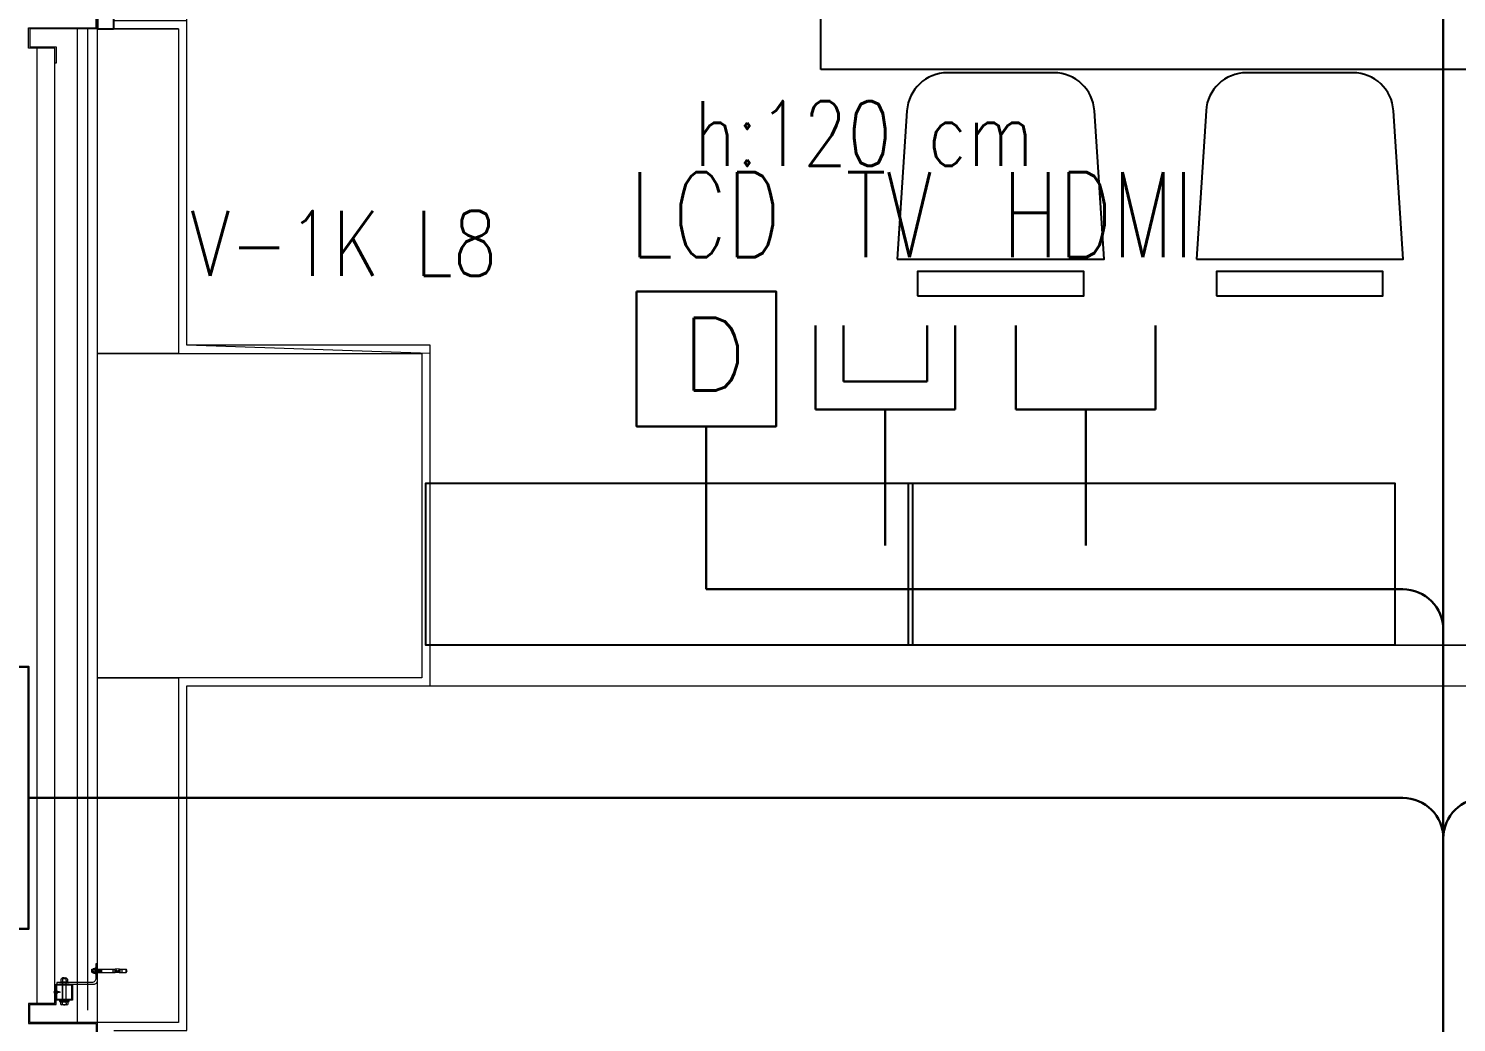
# Model space of a CAD drawing. Extents: x -1073 to 35213, y -1180 to 6950.
# Drawn here: x 16783.8 to 17136, y 927.5 to 1172.6 of the extents above; entities that cross this region are included whole.
import ezdxf

# ---------------------------------------------------------------- set-up
doc = ezdxf.new("R2010")
doc.units = 0
doc.header["$LTSCALE"] = 25
doc.linetypes.add('HIDDEN', pattern=[0.375, 0.25, -0.125])
doc.layers.get('0').update_dxf_attribs({"color": 9, "lineweight": 9})
for name, color, linetype, lineweight in [('00', 9, 'Continuous', 9), ('01', 9, 'Continuous', 9), ('05', 9, 'Continuous', 9), ('06D', 9, 'Continuous', 9), ('10', 9, 'Continuous', 9), ('10A', 9, 'Continuous', 9), ('14', 9, 'Continuous', 9), ('33', 9, 'BATTING', 9), ('DATA TAVAN', 160, 'Continuous', 30), ('E-DATA LCD EKRAN', 7, 'Continuous', 30), ('E-DATA PRİZİ (RJ45)', 7, 'Continuous', 30), ('E-HARİCİ ACCESS POINT (KABLOSUZ ERİŞİM İÇİN)', 4, 'Continuous', 30), ('E-YAZI', 7, 'Continuous', 30)]:
    doc.layers.add(name, color=color, linetype=linetype, lineweight=lineweight)
doc.styles.add('E-YAZI', font='txttw.shx')
doc.linetypes.add('BATTING', pattern='A,0.0001,-0.1,[134,ltypeshp.shx,S=0.1,R=0,X=-0.1,Y=0],-0.2,[134,ltypeshp.shx,S=0.1,R=180,X=0.1,Y=0],-0.1', length=0.4001)

# ---------------------------------------------------------------- blocks, each defined once
blk = doc.blocks.new('p-kolon-80x80-vw')
at = {"layer": '01'}
blk.add_lwpolyline([(-40, -40), (-40, 40), (40, 40), (40, -40)], close=True, dxfattribs=at)
blk = doc.blocks.new('ciftkanatdograma_pr2')
at = {"layer": '10', "lineweight": 25, "ltscale": 0.5}
blk.add_lwpolyline([(-150, -3.8, 0.414214), (-149.8, -4), (-146.2, -4, 0.414214), (-146, -3.8), (-146, -0.2, 0.414214), (-146.2, 0), (-149.8, 0, 0.414214), (-150, -0.2)], format="xyb", close=True, dxfattribs=at)
blk = doc.blocks.new('cxvxv')
for p, q in [((-21988.4, 8560.98, 0), (-21988.4, 8560.32, 0)), ((-21986.86, 8561.07, 0), (-21988.18, 8561.07, 0)), ((-21988.02, 8561.25, 0), (-21987.03, 8561.3, 0)), ((-21988.02, 8561.25, 0), (-21988, 8561.26, 0)), ((-21988, 8561.23, 0), (-21988.02, 8561.25, 0)), ((-21988.02, 8561.13, 0), (-21987.03, 8561.19, 0)), ((-21988.02, 8561.13, 0), (-21988, 8561.14, 0)), ((-21988, 8561.11, 0), (-21988.02, 8561.13, 0)), ((-21988, 8561.3, 0), (-21987.94, 8561.35, 0)), ((-21988, 8561.26, 0), (-21988, 8561.3, 0)), ((-21988, 8561.14, 0), (-21988, 8561.23, 0)), ((-21988, 8561.07, 0), (-21988, 8561.11, 0)), ((-21987.96, 8560.98, 0), (-21987.96, 8560.32, 0)), ((-21987.54, 8561.35, 0), (-21987.94, 8561.35, 0)), ((-21987.7, 8561.05, 0), (-21987.7, 8561.08, 0)), ((-21987.7, 8561.07, 0), (-21987.7, 8561.07, 0)), ((-21987.54, 8561.35, 0), (-21987.1, 8561.35, 0)), ((-21987.03, 8561.3, 0), (-21987.1, 8561.35, 0)), ((-21987.08, 8560.64, 0), (-21987.08, 8560.98, 0)), ((-21987.08, 8560.64, 0), (-21987.08, 8560.32, 0)), ((-21987.05, 8561.32, 0), (-21987.03, 8561.3, 0)), ((-21987.03, 8561.3, 0), (-21987.05, 8561.28, 0)), ((-21987.03, 8561.3, 0), (-21987.05, 8561.29, 0)), ((-21987.05, 8561.28, 0), (-21987.05, 8561.2, 0)), ((-21987.05, 8561.2, 0), (-21987.03, 8561.19, 0)), ((-21987.03, 8561.19, 0), (-21987.05, 8561.17, 0)), ((-21987.05, 8561.17, 0), (-21987.05, 8561.08, 0)), ((-21987.05, 8561.08, 0), (-21987.03, 8561.07, 0)), ((-21986.64, 8560.32, 0), (-21986.64, 8560.98, 0)), ((-21988.4, 8560.32, 0), (-21986.64, 8560.32, 0)), ((-21988.02, 8560.32, 0), (-21987.02, 8560.32, 0)), ((-21988.02, 8560.28, 0), (-21988.02, 8560.32, 0)), ((-21988.02, 8560.11, 0), (-21988.02, 8555.61, 0)), ((-21987.06, 8560.32, 0), (-21987.06, 8560.28, 0)), ((-21987.06, 8555.61, 0), (-21987.06, 8560.11, 0)), ((-21987.02, 8560.32, 0), (-21987.02, 8560.28, 0)), ((-21987.02, 8555.61, 0), (-21987.02, 8560.11, 0)), ((-21988.4, 8555.4, 0), (-21986.64, 8555.4, 0)), ((-21988.4, 8554.74, 0), (-21988.4, 8555.4, 0)), ((-21986.86, 8554.65, 0), (-21988.17, 8554.65, 0)), ((-21988.02, 8555.44, 0), (-21988.02, 8555.4, 0)), ((-21988.02, 8555.4, 0), (-21987.02, 8555.4, 0)), ((-21987.96, 8554.74, 0), (-21987.96, 8555.4, 0)), ((-21987.08, 8555.08, 0), (-21987.08, 8555.4, 0)), ((-21987.08, 8555.08, 0), (-21987.08, 8554.74, 0)), ((-21987.06, 8555.4, 0), (-21987.06, 8555.44, 0)), ((-21987.02, 8555.4, 0), (-21987.02, 8555.44, 0)), ((-21986.64, 8555.4, 0), (-21986.64, 8554.74, 0))]:
    blk.add_line(p, q)
at = {"elevation": 0}
for points in [[(-21986.3, 8560.11), (-21988.7, 8560.11), (-21988.7, 8560.28), (-21986.3, 8560.28)], [(-21986.3, 8555.61), (-21988.7, 8555.61), (-21988.7, 8555.44), (-21986.3, 8555.44)]]:
    blk.add_lwpolyline(points, close=True, dxfattribs=at)
for points in [[(-21987.98, 8560.28), (-21987.98, 8560.32)], [(-21987.98, 8560.11), (-21987.98, 8555.61)], [(-21987.98, 8555.44), (-21987.98, 8555.4)]]:
    blk.add_lwpolyline(points, dxfattribs=at)
for centre, radius, start, end in [((-21988.18, 8560.75, 0), 0.315, 45.8497, 134.1503), ((-21987.52, 8559.95, 0), 1.12, 66.8701, 113.1299), ((-21987.52, 8559.95, 0), 1.12, 66.8701, 113.1299), ((-21986.86, 8560.76, 0), 0.313, 45.449, 134.551), ((-21988.18, 8554.97, 0), 0.315, 225.8497, 314.1503), ((-21987.52, 8555.77, 0), 1.12, 246.8701, 293.1299), ((-21987.52, 8555.77, 0), 1.12, 246.8701, 293.1299), ((-21986.86, 8554.96, 0), 0.313, 225.449, 314.551)]:
    blk.add_arc(centre, radius, start, end)
blk = doc.blocks.new('VIDA')
for p, q in [((-18072, 6523.9), (-18071.9, 6524)), ((-18071.9, 6523.8), (-18072, 6523.9)), ((-18071.9, 6524), (-18070.1, 6524.7)), ((-18069.6, 6522.9), (-18071.9, 6523.8)), ((-18069.7, 6524.9), (-18070.6, 6523.2)), ((-18070.6, 6523.2), (-18070.1, 6524.7)), ((-18070.1, 6524.7), (-18069.9, 6525.1)), ((-18069.9, 6525.1), (-18070.1, 6524.1)), ((-18070.1, 6524.1), (-18070, 6524.3)), ((-18070, 6524.3), (-18069.8, 6525.1)), ((-18069.9, 6525.1), (-18069.8, 6525.1)), ((-18069.8, 6525.1), (-18069.7, 6524.9)), ((-18069.7, 6524.9), (-18069.3, 6525)), ((-18069.6, 6522.8), (-18069.1, 6525)), ((-18069.6, 6522.8), (-18069.6, 6522.9)), ((-18069.4, 6522.4), (-18069.6, 6522.8)), ((-18068.9, 6525.3), (-18069.4, 6522.4)), ((-18069.3, 6522.4), (-18069.4, 6522.4)), ((-18069.3, 6522.4), (-18068.9, 6525.3)), ((-18069.3, 6525), (-18069.1, 6525)), ((-18069.1, 6522.8), (-18069.3, 6522.4)), ((-18069.1, 6525), (-18068.9, 6525.3)), ((-18068.7, 6522.8), (-18069.1, 6522.8)), ((-18068.9, 6525.3), (-18068.9, 6525.3)), ((-18068.9, 6525.3), (-18068.7, 6525)), ((-18068.7, 6522.8), (-18068.2, 6525)), ((-18068.7, 6525), (-18068.2, 6525)), ((-18068.5, 6522.4), (-18068.7, 6522.8)), ((-18068, 6525.3), (-18068.5, 6522.4)), ((-18068.4, 6522.4), (-18068.5, 6522.4)), ((-18068.4, 6522.4), (-18067.9, 6525.3)), ((-18068.2, 6522.8), (-18068.4, 6522.4)), ((-18068.2, 6522.8), (-18068.4, 6522.4)), ((-18068.2, 6525), (-18068, 6525.3)), ((-18067.7, 6525), (-18068.2, 6522.8)), ((-18067.7, 6522.8), (-18068.2, 6522.8)), ((-18067.9, 6525.3), (-18068, 6525.3)), ((-18067.9, 6525.3), (-18067.7, 6525)), ((-18067.7, 6522.8), (-18067.2, 6525)), ((-18067.7, 6525), (-18067.2, 6525)), ((-18067.5, 6522.4), (-18067.7, 6522.8)), ((-18067, 6525.3), (-18067.5, 6522.4)), ((-18067.4, 6522.4), (-18067.5, 6522.4)), ((-18067.4, 6522.4), (-18066.9, 6525.3)), ((-18067.2, 6522.8), (-18067.4, 6522.4)), ((-18067.2, 6522.8), (-18067.4, 6522.4)), ((-18067.2, 6525), (-18067, 6525.3)), ((-18066.7, 6525), (-18067.2, 6522.8)), ((-18066.7, 6522.8), (-18067.2, 6522.8)), ((-18066.9, 6525.3), (-18067, 6525.3)), ((-18066.9, 6525.3), (-18066.7, 6525)), ((-18066.3, 6525), (-18066.7, 6525)), ((-18066.7, 6522.8), (-18066.3, 6525)), ((-18066.5, 6522.4), (-18066.7, 6522.8)), ((-18066.1, 6525.3), (-18066.5, 6522.4)), ((-18066.5, 6522.4), (-18066, 6525.3)), ((-18066.3, 6522.8), (-18066.5, 6522.4)), ((-18066.3, 6522.8), (-18066.5, 6522.4)), ((-18066.5, 6522.4), (-18066.5, 6522.4)), ((-18066.3, 6525), (-18066.1, 6525.3)), ((-18065.8, 6525), (-18066.3, 6522.8)), ((-18066.3, 6522.8), (-18065.8, 6522.8)), ((-18066, 6525.3), (-18066.1, 6525.3)), ((-18066, 6525.3), (-18065.8, 6525)), ((-18065.8, 6522.8), (-18065.3, 6525)), ((-18065.8, 6525), (-18065.3, 6525)), ((-18065.6, 6522.4), (-18065.8, 6522.8)), ((-18065.1, 6525.3), (-18065.6, 6522.4)), ((-18065.5, 6522.4), (-18065.6, 6522.4)), ((-18065.5, 6522.4), (-18065, 6525.3)), ((-18065.3, 6522.8), (-18065.5, 6522.4)), ((-18065.3, 6522.8), (-18065.5, 6522.4)), ((-18065.3, 6525), (-18065.1, 6525.3)), ((-18064.8, 6525), (-18065.3, 6522.8)), ((-18064.8, 6522.8), (-18065.3, 6522.8)), ((-18065.1, 6525.3), (-18065, 6525.3)), ((-18065, 6525.3), (-18064.8, 6525)), ((-18064.8, 6525), (-18064.3, 6525)), ((-18064.8, 6522.8), (-18064.3, 6525)), ((-18064.6, 6522.4), (-18064.8, 6522.8)), ((-18064.1, 6525.3), (-18064.6, 6522.4)), ((-18064.5, 6522.4), (-18064.6, 6522.4)), ((-18064.5, 6522.4), (-18064, 6525.3)), ((-18064.3, 6522.8), (-18064.5, 6522.4)), ((-18064.3, 6522.8), (-18064.5, 6522.4)), ((-18064.3, 6525), (-18064.1, 6525.3)), ((-18063.8, 6525), (-18064.3, 6522.8)), ((-18063.8, 6522.8), (-18064.3, 6522.8)), ((-18064, 6525.3), (-18064.1, 6525.3)), ((-18064, 6525.3), (-18063.8, 6525)), ((-18063.8, 6522.8), (-18062, 6525)), ((-18062, 6525), (-18063.8, 6525)), ((-18063.6, 6522.4), (-18063.8, 6522.8)), ((-18063.6, 6522.4), (-18061.7, 6525.3)), ((-18061.8, 6525.3), (-18063.6, 6522.4)), ((-18062, 6522.8), (-18063.6, 6522.4)), ((-18062, 6522.8), (-18063.6, 6522.4)), ((-18063.6, 6522.4), (-18063.6, 6522.4)), ((-18061.5, 6525), (-18063.4, 6522.8)), ((-18063.4, 6522.8), (-18061.5, 6522.8)), ((-18061.7, 6525.3), (-18063.2, 6525.3)), ((-18062.7, 6522.4), (-18061.5, 6522.8)), ((-18062.6, 6522.4), (-18062.1, 6525.3)), ((-18062.4, 6522.8), (-18062.6, 6522.4)), ((-18062.4, 6522.8), (-18062.6, 6522.4)), ((-18062.6, 6522.4), (-18061.3, 6522.4)), ((-18062.4, 6525), (-18062.2, 6525.3)), ((-18061.5, 6525), (-18062.4, 6525)), ((-18061.5, 6522.8), (-18062.4, 6525)), ((-18061.9, 6525), (-18062.4, 6522.8)), ((-18061.9, 6522.8), (-18062.4, 6522.8)), ((-18062.2, 6525.3), (-18062.1, 6525.3)), ((-18062.2, 6525.3), (-18061.3, 6522.4)), ((-18062.1, 6525.3), (-18061.9, 6525)), ((-18062, 6525), (-18061.8, 6525.3)), ((-18061.9, 6525), (-18061.4, 6525)), ((-18061.9, 6522.8), (-18061.4, 6525)), ((-18061.7, 6522.4), (-18061.9, 6522.8)), ((-18061.2, 6525.3), (-18061.7, 6522.4)), ((-18061.7, 6525.3), (-18061.5, 6525)), ((-18061.6, 6522.4), (-18061.7, 6522.4)), ((-18061.6, 6522.4), (-18061.2, 6525.3)), ((-18061.4, 6522.8), (-18061.6, 6522.4)), ((-18061.4, 6522.8), (-18061.6, 6522.4)), ((-18061.4, 6525), (-18061.2, 6525.3)), ((-18061, 6525), (-18061.4, 6522.8)), ((-18060.9, 6522.8), (-18061.4, 6522.8)), ((-18061.2, 6525.3), (-18061, 6525)), ((-18061.2, 6525.3), (-18061.2, 6525.3)), ((-18061, 6525), (-18060.5, 6525)), ((-18060.9, 6522.8), (-18060.5, 6525)), ((-18060.7, 6522.4), (-18060.9, 6522.8)), ((-18060.7, 6522.4), (-18060.2, 6525.3)), ((-18060.3, 6525.3), (-18060.7, 6522.4)), ((-18060.5, 6522.8), (-18060.7, 6522.4)), ((-18060.5, 6522.8), (-18060.7, 6522.4)), ((-18060.7, 6522.4), (-18060.7, 6522.4)), ((-18060.5, 6525), (-18060.3, 6525.3)), ((-18060, 6525), (-18060.5, 6522.8)), ((-18060.5, 6522.8), (-18060, 6522.8)), ((-18060.3, 6525.3), (-18060.2, 6525.3)), ((-18060.2, 6525.3), (-18060, 6525)), ((-18060, 6525), (-18059.5, 6525)), ((-18060, 6522.8), (-18059.5, 6525)), ((-18059.8, 6522.4), (-18060, 6522.8)), ((-18059.3, 6525.3), (-18059.8, 6522.4)), ((-18059.7, 6522.4), (-18059.8, 6522.4)), ((-18059.7, 6522.4), (-18059.2, 6525.3)), ((-18059.5, 6522.8), (-18059.7, 6522.4)), ((-18059.5, 6522.8), (-18059.7, 6522.4)), ((-18059.5, 6525), (-18059.3, 6525.3)), ((-18059.2, 6524), (-18059.5, 6522.8)), ((-18059.5, 6522.8), (-18059.2, 6522.8)), ((-18059.3, 6525.3), (-18059.2, 6525.3)), ((-18058.1, 6526.6), (-18059.2, 6526.6)), ((-18059.2, 6521.2), (-18059.2, 6526.6)), ((-18058.1, 6521.2), (-18059.2, 6521.2))]:
    blk.add_line(p, q)
for points in [[(-18068.7, 6525), (-18069.1, 6522.8)], [(-18057.2, 6524.3), (-18057.5, 6524), (-18057.5, 6523.8), (-18057.2, 6523.5)]]:
    blk.add_lwpolyline(points)
for centre, start, end in [((-18062.4, 6523.6), 7.5095, 35.2427), ((-18062.4, 6524.2), 324.7573, 352.4905)]:
    blk.add_arc(centre, 5.21, start, end)
blk = doc.blocks.new('çelik dübel')
at = {"ltscale": 7}
for p, q in [((-87.2, -2), (-85, 2)), ((-85, -6), (-85, 2)), ((-68, 2), (-85, 2)), ((-75, -6), (-75, 2)), ((-70, -6), (-70, 2)), ((-68, 3), (-58, 2)), ((-68, -7), (-68, 3)), ((-58, -6), (-58, 2)), ((-8.5, 2), (-58, 2)), ((-53, 1.5), (-58, 1.5)), ((-53, -6), (-53, 2)), ((-25, -6), (-25, 2)), ((-25, -6), (-23.9, 2)), ((-23, -6), (-21.9, 2)), ((-21, -6), (-19.9, 2)), ((-19, -6), (-17.9, 2)), ((-17, -6), (-15.9, 2)), ((-85, -6), (-87.2, -2)), ((-68, -6), (-85, -6)), ((-68, -7), (-58, -6)), ((-53, -5.5), (-58, -5.5)), ((-8.5, -6), (-58, -6))]:
    blk.add_line(p, q, dxfattribs=at)
for p, q in [((-15, -6), (-13.9, 2)), ((-13, -6), (-11.9, 2)), ((-11, -6), (-10, 1.1)), ((-10, -9), (-10, 5)), ((-9, 5), (-10, 5)), ((-10, 3), (-10, 5)), ((-9, -9), (-9, 5)), ((-8.5, 2), (-8.5, 3)), ((-8.5, -4), (-8.5, 0)), ((-5, 4), (-7.5, 4)), ((-5, 1), (-7.5, 1)), ((-4, 2), (-4, 3)), ((-1, 2), (-4, 2)), ((-4, -4), (-4, 0)), ((-3, -6), (-1.9, 2)), ((-1, -6), (0, 1.1)), ((0, -5), (0, 1)), ((-10, -7), (-10, -9.1)), ((-9, -9), (-10, -9)), ((-8.5, -6), (-8.5, -7)), ((-5, -5), (-7.5, -5)), ((-5, -8), (-7.5, -8)), ((-4, -6), (-4, -7)), ((-1, -6), (-4, -6))]:
    blk.add_line(p, q)
for points in [[(-68, 0.6), (-67.4, 0.4), (-67, 0.1), (-66.6, -0.3), (-66.2, -0.8), (-65.9, -1.3), (-65.7, -1.9), (-65.4, -2.3), (-65.2, -2.8), (-65, -3.1), (-64.8, -3.3), (-64.6, -3.5), (-64.4, -3.6), (-64.2, -3.5), (-63.9, -3.5), (-63.7, -3.3), (-63.5, -3.1), (-63.2, -2.9), (-62.9, -2.6), (-62.7, -2.3), (-62.4, -2), (-62.1, -1.7), (-61.9, -1.4), (-61.6, -1.1), (-61.4, -0.9), (-61.2, -0.7), (-61, -0.6), (-60.8, -0.5), (-60.6, -0.5), (-60.4, -0.5), (-60.3, -0.7), (-60.1, -0.9), (-59.9, -1.1), (-59.8, -1.5), (-59.6, -1.9), (-59.4, -2.3), (-59.2, -2.7), (-58.9, -3), (-58.7, -3.3), (-58.4, -3.5), (-58, -3.5)], [(-68, -0.5), (-68, -0.5), (-67.9, -0.5), (-67.9, -0.5), (-67.8, -0.5), (-67.8, -0.6), (-67.7, -0.6), (-67.7, -0.6), (-67.6, -0.7), (-67.6, -0.7), (-67.6, -0.8), (-67.5, -0.8), (-67.5, -0.8), (-67.5, -0.9), (-67.4, -0.9), (-67.4, -0.9), (-67.3, -1), (-67.3, -1), (-67.3, -1.1), (-67.2, -1.1), (-67.2, -1.2), (-67.2, -1.2), (-67.1, -1.3), (-67.1, -1.3), (-67.1, -1.4), (-67, -1.4), (-67, -1.5), (-67, -1.5), (-66.9, -1.6), (-66.9, -1.6), (-66.9, -1.7), (-66.9, -1.7), (-66.8, -1.8), (-66.8, -1.9), (-66.8, -1.9), (-66.7, -2), (-66.7, -2), (-66.7, -2.1), (-66.6, -2.2), (-66.6, -2.2), (-66.6, -2.3), (-66.6, -2.3), (-66.5, -2.4), (-66.5, -2.5), (-66.5, -2.5), (-66.4, -2.6), (-66.4, -2.7), (-66.4, -2.7), (-66.3, -2.8), (-66.3, -2.8), (-66.3, -2.9), (-66.3, -3), (-66.2, -3), (-66.2, -3.1), (-66.2, -3.1), (-66.1, -3.2), (-66.1, -3.2), (-66.1, -3.3), (-66, -3.4), (-66, -3.4), (-66, -3.5), (-65.9, -3.5), (-65.9, -3.6), (-65.9, -3.6), (-65.8, -3.7), (-65.8, -3.7), (-65.7, -3.8), (-65.7, -3.8), (-65.7, -3.9), (-65.6, -3.9), (-65.6, -4), (-65.5, -4), (-65.5, -4.1), (-65.4, -4.1), (-65.4, -4.1), (-65.3, -4.2), (-65.3, -4.2), (-65.2, -4.3), (-65.2, -4.3), (-65.1, -4.3), (-65, -4.4), (-65, -4.4), (-64.9, -4.4), (-64.9, -4.4), (-64.8, -4.5), (-64.7, -4.5), (-64.7, -4.5), (-64.6, -4.5), (-64.5, -4.5), (-64.5, -4.5), (-64.4, -4.5), (-64.3, -4.5), (-64.3, -4.5), (-64.2, -4.5), (-64.1, -4.5), (-64.1, -4.5), (-64, -4.5), (-64, -4.5), (-63.9, -4.5), (-63.8, -4.5), (-63.8, -4.5), (-63.7, -4.4), (-63.7, -4.4), (-63.6, -4.4), (-63.6, -4.4), (-63.5, -4.4), (-63.4, -4.3), (-63.4, -4.3), (-63.3, -4.3), (-63.3, -4.3), (-63.3, -4.2), (-63.2, -4.2), (-63.2, -4.2), (-63.1, -4.1), (-63.1, -4.1), (-63, -4.1), (-63, -4), (-62.9, -4), (-62.9, -4), (-62.9, -3.9), (-62.8, -3.9), (-62.8, -3.9), (-62.7, -3.8), (-62.7, -3.8), (-62.7, -3.8), (-62.6, -3.7), (-62.6, -3.7), (-62.5, -3.6), (-62.5, -3.6), (-62.5, -3.6), (-62.4, -3.5), (-62.4, -3.5), (-62.4, -3.5), (-62.3, -3.4), (-62.3, -3.4), (-62.2, -3.3), (-62.2, -3.3), (-62.2, -3.3), (-62.1, -3.2), (-62.1, -3.2), (-62.1, -3.1), (-62, -3.1), (-62, -3.1), (-62, -3), (-61.9, -3), (-61.9, -2.9), (-61.9, -2.9), (-61.8, -2.9), (-61.8, -2.8), (-61.7, -2.8), (-61.7, -2.7), (-61.7, -2.7), (-61.6, -2.6), (-61.6, -2.6), (-61.6, -2.6), (-61.5, -2.5), (-61.5, -2.5), (-61.5, -2.5), (-61.4, -2.4), (-61.4, -2.4), (-61.4, -2.3), (-61.3, -2.3), (-61.3, -2.3), (-61.3, -2.2), (-61.3, -2.2), (-61.2, -2.2), (-61.2, -2.1), (-61.2, -2.1), (-61.1, -2), (-61.1, -2), (-61.1, -2), (-61, -1.9), (-61, -1.9), (-61, -1.9), (-61, -1.9), (-60.9, -1.8), (-60.9, -1.8), (-60.9, -1.8), (-60.9, -1.8), (-60.9, -1.8), (-60.9, -1.7), (-60.8, -1.7), (-60.8, -1.7), (-60.8, -1.7), (-60.8, -1.7), (-60.8, -1.7), (-60.8, -1.8), (-60.7, -1.8), (-60.7, -1.8), (-60.7, -1.8), (-60.7, -1.9), (-60.7, -1.9), (-60.7, -1.9), (-60.6, -2), (-60.6, -2), (-60.6, -2.1), (-60.6, -2.1), (-60.6, -2.1), (-60.5, -2.2), (-60.5, -2.2), (-60.5, -2.3), (-60.5, -2.3), (-60.4, -2.4), (-60.4, -2.5), (-60.4, -2.5), (-60.4, -2.6), (-60.3, -2.6), (-60.3, -2.7), (-60.3, -2.7), (-60.3, -2.8), (-60.2, -2.8), (-60.2, -2.9), (-60.2, -3), (-60.1, -3), (-60.1, -3.1), (-60.1, -3.1), (-60, -3.2), (-60, -3.2), (-59.9, -3.3), (-59.9, -3.4), (-59.9, -3.4), (-59.8, -3.5), (-59.8, -3.5), (-59.7, -3.6), (-59.7, -3.6), (-59.6, -3.7), (-59.6, -3.8), (-59.5, -3.8), (-59.5, -3.9), (-59.4, -3.9), (-59.3, -4), (-59.3, -4), (-59.2, -4.1), (-59.1, -4.2), (-59, -4.2), (-58.9, -4.3), (-58.8, -4.3), (-58.6, -4.4), (-58.4, -4.4), (-58.2, -4.5), (-58, -4.5)]]:
    blk.add_lwpolyline(points)
for centre, start, end in [((-7.5, 3), 90, 180), ((-7.5, 2), 180, 270), ((-7.5, 0), 90, 180), ((-5, 3), 0, 90), ((-5, 2), 270, 0), ((-5, 0), 0, 90), ((-1, 1), 0, 90), ((-7.5, -4), 180, 270), ((-7.5, -6), 90, 180), ((-7.5, -7), 180, 270), ((-5, -4), 270, 0), ((-5, -6), 0, 90), ((-5, -7), 270, 0), ((-1, -5), 270, 0)]:
    blk.add_arc(centre, 1, start, end)
blk = doc.blocks.new('kjdol')
at = {"ltscale": 10, "elevation": -278.89}
blk.add_lwpolyline([(77394.12, 60089.89), (77403.28, 60089.89, 0.460237), (77404.18, 60090.79), (77404.18, 60094.89), (77403.78, 60094.89), (77403.78, 60091.29, -0.414214), (77402.78, 60090.29), (77394.12, 60090.29)], format="xyb", close=True, dxfattribs=at)
at = {"elevation": -249.79}
for points in [[(77397.97, 60089.9), (77397.97, 60085.9), (77393.97, 60085.9), (77393.97, 60089.9)], [(77397.77, 60089.7), (77397.77, 60086.1), (77394.17, 60086.1), (77394.17, 60089.7)]]:
    blk.add_lwpolyline(points, close=True, dxfattribs=at)
blk.add_blockref('cxvxv', (99383.5, 51530.11, -249.79))
at = {"extrusion": (0, 0, -1), "xscale": 0.1000000000058208, "yscale": 0.1000000000058208, "zscale": -0.0999999999999091}
blk.add_blockref('çelik dübel', (-77402.74, 60093.36, 459.25), dxfattribs=at)
at = {"xscale": 0.1000000000058208, "yscale": 0.1000000000058208, "zscale": 0.1000000000058208, "rotation": 180}
blk.add_blockref('VIDA', (75587.75, 60740.29, -249.79), dxfattribs=at)
blk = doc.blocks.new('m-vw-sandalye')
at = {"lineweight": -3, "ltscale": 0.5}
blk.add_lwpolyline([(-20.5, 0), (20.5, 0), (20.5, -6), (-20.5, -6)], close=True, dxfattribs=at)
blk.add_lwpolyline([(-25.5, -9), (25.5, -9), (23.11, -45.65, -0.395265), (13.13, -55), (-13.13, -55, -0.395265), (-23.11, -45.65)], format="xyb", close=True, dxfattribs=at)
blk = doc.blocks.new('m-çalışma dolap modül')
at = {"lineweight": -3, "ltscale": 0.5}
blk.add_lwpolyline([(0, 40), (120, 40), (120, 0), (0, 0)], close=True, dxfattribs=at)
blk = doc.blocks.new('E-LCD+TV+HDMI')
at = {"layer": 'E-DATA PRİZİ (RJ45)', "color": 1}
for p, q in [((-24.58, 77.49), (-24.58, 48)), ((-14.75, 77.49), (-14.75, 57.83)), ((14.75, 77.49), (14.75, 57.83)), ((24.58, 77.49), (24.58, 48)), ((46.06, 77.49), (46.06, 48)), ((95.21, 77.49), (95.21, 48)), ((-14.75, 57.83), (14.75, 57.83)), ((-24.58, 48), (24.58, 48)), ((0, 48), (0, 0)), ((46.06, 48), (95.21, 48)), ((70.64, 48), (70.64, 0)), ((-63.03, 0), (-63.03, 41.99))]:
    blk.add_line(p, q, dxfattribs=at)
blk.add_lwpolyline([(-87.61, 89.56), (-38.46, 89.56), (-38.46, 41.99), (-87.61, 41.99)], close=True, dxfattribs=at)
at = {"layer": 'E-DATA PRİZİ (RJ45)', "color": 1, "style": 'E-YAZI'}
blk.add_text('D', height=25.6, dxfattribs=at).set_placement((-71.83, 54.59))
at = {"layer": 'E-YAZI', "color": 1, "style": 'E-YAZI', "width": 0.7}
for s, p in [('LCD', (-90, 101.57)), ('TV', (-14, 101.57)), ('HDMI', (41.23, 101.57))]:
    blk.add_text(s, height=30, dxfattribs=at).set_placement(p)
blk = doc.blocks.new('E-HARİCİ ACCESS POINT')
at = {"layer": 'E-HARİCİ ACCESS POINT (KABLOSUZ ERİŞİM İÇİN)', "ltscale": 2}
blk.add_lwpolyline([(34.96, 32.33), (34.96, -32.33), (0, -32.33), (0, 32.33)], close=True, dxfattribs=at)
at = {"layer": 'E-HARİCİ ACCESS POINT (KABLOSUZ ERİŞİM İÇİN)'}
for centre in [(-1.32, 0), (12.25, 0)]:
    blk.add_arc(centre, 53.84, 327.1828, 32.8172, dxfattribs=at)
at = {"layer": 'E-HARİCİ ACCESS POINT (KABLOSUZ ERİŞİM İÇİN)', "style": 'E-YAZI'}
blk.add_text('AP', height=17.28, rotation=270, dxfattribs=at).set_placement((8.95, 14.23))

msp = doc.modelspace()

# ---------------------------------------------------------------- linework, layer by layer
for p, q in [((16882.84, 1020.5), (17300.84, 1020.5)), ((16882.84, 1010.5), (17300.84, 1010.5))]:
    msp.add_line(p, q)
msp.add_lwpolyline([(16822.84, 1710.5), (17296.86, 1710.48), (17296.84, 1020.5), (16882.84, 1020.5), (16882.84, 1092.5), (16822.84, 1094.5), (16822.86, 1710.5)])
at = {"layer": '00'}
for points in [[(16820.84, 1092.5), (16800.84, 1092.5), (16800.84, 1172.5), (16820.84, 1172.5)], [(16820.84, 927.5), (16800.84, 927.5), (16800.84, 1012.5), (16820.84, 1012.5)]]:
    msp.add_lwpolyline(points, close=True, dxfattribs=at)
for points in [[(16820.84, 1172.5), (16800.84, 1172.5)], [(16820.84, 927.5), (16800.84, 927.5)]]:
    msp.add_lwpolyline(points, dxfattribs=at)
at = {"layer": '05', "lineweight": -3}
msp.add_lwpolyline([(16979.21, 1162.53), (16979.21, 1252.53), (17139.21, 1252.53), (17139.21, 1162.53)], close=True, dxfattribs=at)
at = {"layer": '06D'}
msp.add_lwpolyline([(16795.84, 1172.5), (16795.84, 927.5)], dxfattribs=at)
at = {"layer": '10A'}
for points in [[(16790.64, 1164.1), (16790.34, 1164.1), (16790.34, 1167.8), (16783.84, 1167.8), (16783.84, 1172.8), (16800.54, 1172.8), (16800.54, 1175.34), (16800.84, 1175.34), (16800.84, 1172.5), (16784.14, 1172.5), (16784.14, 1168.1), (16790.64, 1168.1), (16790.64, 1164.1)], [(16785.84, 1167.8), (16785.84, 932.2), (16790.34, 932.2), (16790.34, 1167.8), (16785.84, 1167.8)], [(16790.64, 935.9), (16790.34, 935.9), (16790.34, 932.2), (16783.84, 932.2), (16783.84, 927.2), (16800.54, 927.2), (16800.54, 924.66), (16800.84, 924.66), (16800.84, 927.5), (16784.14, 927.5), (16784.14, 931.9), (16790.64, 931.9), (16790.64, 935.9)]]:
    msp.add_lwpolyline(points, dxfattribs=at)
at = {"layer": '14'}
msp.add_lwpolyline([(16804.84, 925.5), (16822.84, 925.5), (16822.84, 1010.5), (16882.84, 1010.5), (16882.84, 1094.5), (16822.84, 1094.5), (16822.84, 1174.5), (16804.84, 1174.5)], dxfattribs=at)
at = {"layer": '33', "ltscale": 0.2}
msp.add_lwpolyline([(16798.34, 1172.5), (16798.34, 930.5)], dxfattribs=at)
at = {"layer": 'DATA TAVAN'}
for p, q in [((17132.72, 2830.4), (17132.72, 1036.31)), ((16950.97, 1034.31), (16950.97, 1045.09)), ((17132.72, 1036.31), (17132.72, 1031.73)), ((16995.1, 1034.31), (16950.97, 1034.31)), ((17122.72, 1034.31), (16995.1, 1034.31)), ((17132.72, 1031.73), (17132.72, 1024.31)), ((17132.72, 1024.31), (17132.72, 984.88)), ((17122.72, 982.88), (16783.84, 982.88)), ((17132.72, 984.88), (17132.72, 972.88)), ((17132.72, 972.88), (17132.72, 782.44))]:
    msp.add_line(p, q, dxfattribs=at)
for centre, start, end in [((17122.72, 1024.31), 0, 90), ((17122.72, 972.88), 0, 90), ((17142.72, 972.88), 90, 180)]:
    msp.add_arc(centre, 10, start, end, dxfattribs=at)

# ---------------------------------------------------------------- block references
msp.add_blockref('p-kolon-80x80-vw', (16840.84, 1052.5))
at = {"layer": '05', "lineweight": -3, "extrusion": (0, 0, -1), "zscale": -1, "rotation": 180}
for p in [(-17023.57, 1106.7), (-17097.32, 1106.7)]:
    msp.add_blockref('m-vw-sandalye', p, dxfattribs=at)
at = {"layer": '05', "lineweight": -3, "rotation": 180}
for p in [(17001.82, 1060.5), (17120.8, 1060.5)]:
    msp.add_blockref('m-çalışma dolap modül', p, dxfattribs=at)
at = {"layer": '10', "linetype": 'HIDDEN', "rotation": 90}
msp.add_blockref('ciftkanatdograma_pr2', (16800.84, 1322.5), dxfattribs=at)
at = {"layer": '10'}
msp.add_blockref('kjdol', (-60603.34, -59152.92, 278.89), dxfattribs=at)
at = {"layer": 'E-DATA LCD EKRAN', "color": 1, "xscale": 0.7, "yscale": 0.7, "zscale": 0.7}
msp.add_blockref('E-LCD+TV+HDMI', (16995.1, 1045.09), dxfattribs=at)
at = {"layer": 'E-HARİCİ ACCESS POINT (KABLOSUZ ERİŞİM İÇİN)', "rotation": 180}
msp.add_blockref('E-HARİCİ ACCESS POINT', (16783.84, 982.88), dxfattribs=at)

# ---------------------------------------------------------------- texts
at = {"layer": 'E-YAZI', "color": 3, "style": 'E-YAZI', "width": 0.8}
msp.add_text('h:120 cm', height=16, dxfattribs=at).set_placement((16947.9, 1138.71))
at = {"layer": 'E-YAZI', "color": 6, "style": 'E-YAZI', "width": 0.8}
msp.add_text('V-1K L8', height=16, dxfattribs=at).set_placement((16823.72, 1111.63))

doc.saveas('drawing.dxf')
